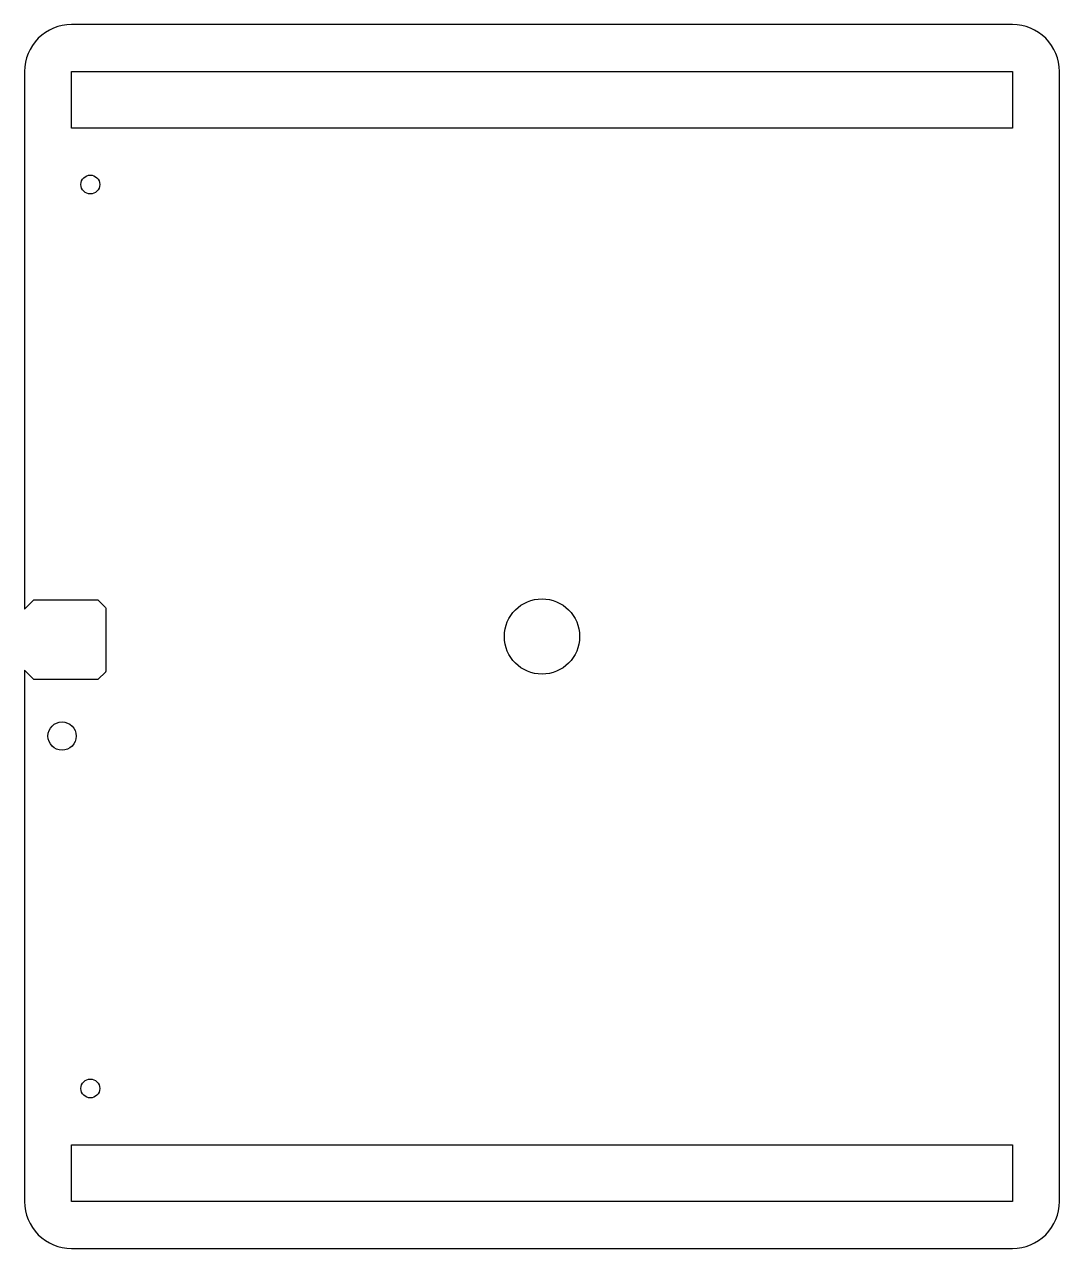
# Model space of a CAD drawing. Header units: millimetres. Extents: x -275 to 275, y -325 to 325.
import ezdxf

# ---------------------------------------------------------------- set-up
doc = ezdxf.new("R2010")
doc.units = ezdxf.units.MM
doc.layers.get('0').update_dxf_attribs({"linetype": 'CONTINUOUS'})

msp = doc.modelspace()

# ---------------------------------------------------------------- linework, layer by layer
msp.add_lwpolyline([(-275, 14.48), (-270.18, 19.3, -0.198912), (-269.83, 19.45), (-236.17, 19.45, -0.198912), (-235.82, 19.3), (-232, 15.48, -0.198912), (-231.85, 15.13), (-231.85, -18.53, -0.198912), (-232, -18.88), (-235.82, -22.7, -0.198912), (-236.17, -22.85), (-269.83, -22.85, -0.198912), (-270.18, -22.7), (-275, -17.88), (-275, -300, 0.414214), (-250, -325), (250, -325, 0.414214), (275, -300), (275, 300, 0.414214), (250, 325), (-250, 325, 0.414214), (-275, 300)], format="xyb", close=True)
for points in [[(-250, 270), (-250, 300), (250, 300), (250, 270)], [(250, -300), (-250, -300), (-250, -270), (250, -270)]]:
    msp.add_lwpolyline(points, close=True)
for centre, radius in [((-240, 240), 5), ((0, 0), 20), ((-255, -52.85), 7.5), ((-240, -240), 5)]:
    msp.add_circle(centre, radius)

doc.saveas('drawing.dxf')
